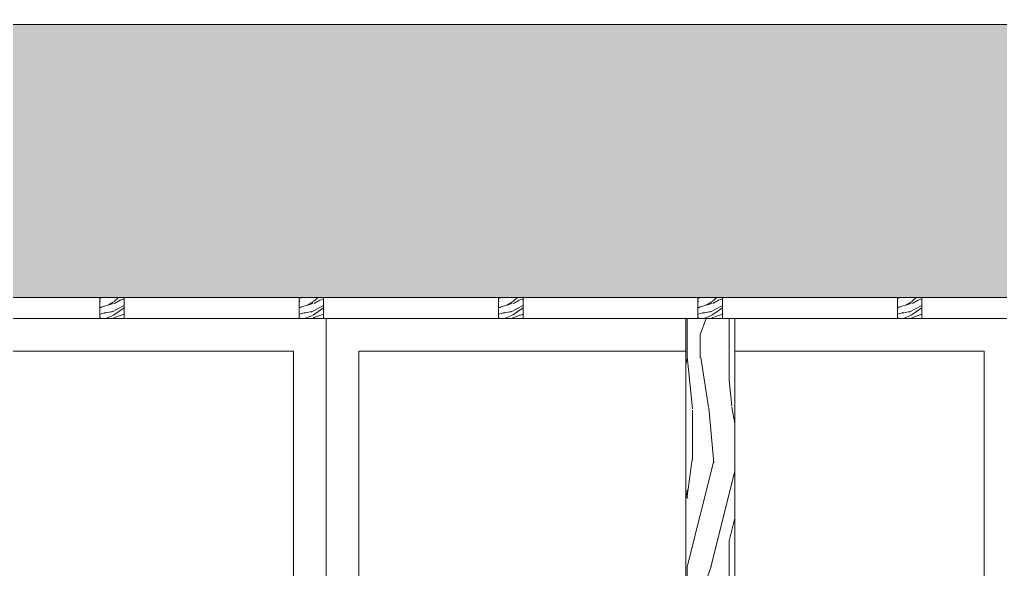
# Model space of a CAD drawing. Header units: metres. Extents: x -197 to 1099, y -24 to 14.
# Drawn here: x 709.956 to 712.956, y 1.682 to 3.365 of the extents above; entities that cross this region are included whole.
import ezdxf

# ---------------------------------------------------------------- set-up
doc = ezdxf.new("R2010")
doc.units = ezdxf.units.M
doc.header["$LTSCALE"] = 0.001
for name, color, linetype, lineweight, true_color in [('Jach-Anotaciones-CalidaddeLínea  0.13', 7, 'Continuous', 13, 0x000000), ('Jach-Anotaciones-CalidaddeLínea 0.18', 7, 'Continuous', 18, 0x000000), ('Jach-Anotaciones-Hatch-Lum50%', 9, 'Continuous', 13, 0x808080)]:
    doc.layers.add(name, color=color, linetype=linetype, lineweight=lineweight, true_color=true_color)

msp = doc.modelspace()

# ---------------------------------------------------------------- linework, layer by layer
at = {"layer": 'Jach-Anotaciones-CalidaddeLínea  0.13', "ltscale": 100}
for points in [[(706.69308, 2.45), (715.04308, 2.45), (715.04308, 0), (706.69308, 0)], [(708.78058, 2.45), (710.89308, 2.45), (710.89308, 0), (708.78058, 0)], [(710.89308, 2.45), (713.00558, 2.45), (713.00558, 0), (710.89308, 0)], [(708.88058, 2.35), (710.79308, 2.35), (710.79308, 0.1), (708.88058, 0.1)], [(710.99308, 2.35), (712.90558, 2.35), (712.90558, 0.1), (710.99308, 0.1)]]:
    msp.add_lwpolyline(points, close=True, dxfattribs=at)

# ---------------------------------------------------------------- wipeouts: each hides what was drawn before it
at = {"ltscale": 100}
msp.add_wipeout([(700.36698, 3.35), (721.54308, 3.35), (721.54308, 2.51458), (700.36698, 2.51458)], dxfattribs=at).dxf.layer = 'Jach-Anotaciones-CalidaddeLínea 0.18'

# ---------------------------------------------------------------- next in the draw order: hatches: boundary and pattern name
at = {"layer": 'Jach-Anotaciones-Hatch-Lum50%', "ltscale": 100}
h = msp.add_hatch(dxfattribs=at)
h.set_pattern_fill('218', color=256, scale=0.13, pattern_type=2)
h.set_pattern_definition([(0, (507.86525, 0.04875), (0.26, 0.13), [0.0325, -0.2275]), (0, (507.86525, 0.065), (0.26, 0.13), [0.0325, -0.0975]), (0, (507.99525, 0.08125), (0.26, 0.13), [0.0325, -0.2275]), (0, (507.80025, 0), (0.26, 0.13), [0.01625, -0.13, 0.01625, -0.0975]), (45, (507.8165, 0.0325), (0, 0.13), [0.02298097, -0.34471456]), (45, (507.80025, 0.08125), (0, 0.13), [0.016419, -0.35127653]), (45, (507.80025, 0.0975), (0, 0.13), [0.019695, -0.34800053]), (135, (507.96275, 0.0975), (1e-17, 0.13), [0.019695, -0.34800053]), (135, (507.96275, 0.08125), (1e-17, 0.13), [0.016419, -0.35127653]), (135, (507.9465, 0.0325), (1e-17, 0.13), [0.02298097, -0.34471456]), (26.56505, (507.83275, 0.0325), (-7e-12, 0.13), [0.0363361, -0.25435273]), (26.56505, (507.83275, 0.04875), (-7e-12, 0.13), [0.0363361, -0.25435273]), (26.56505, (507.76775, 0.065), (-7e-12, 0.13), [0.0363361, -0.25435273]), (26.56505, (507.76775, 0.08125), (-7e-12, 0.13), [0.0363361, -0.25435273]), (63.43495, (507.800253, 0), (7e-12, 0.13), [0.0363361, -0.54504157]), (63.43495, (507.816503, 0), (7e-12, 0.13), [0.0363361, -0.54504157]), (116.56505, (507.946503, 0), (-7e-12, 0.13), [0.0363361, -0.54504157]), (116.56505, (507.962753, 0), (-7e-12, 0.13), [0.0363361, -0.54504157]), (153.43495, (507.93025, 0.0325), (7e-12, 0.13), [0.0363361, -0.25435273]), (153.43495, (507.93025, 0.04875), (7e-12, 0.13), [0.0363361, -0.25435273]), (153.43495, (507.99525, 0.065), (7e-12, 0.13), [0.0363361, -0.25435273]), (153.43495, (507.99525, 0.08125), (7e-12, 0.13), [0.0363361, -0.25435273]), (82.874984, (507.800253, 0), (6e-14, 0.13), [0.13101166, -1.96517535]), (97.125016, (507.962753, 0), (-6e-14, 0.13), [0.13101166, -1.96517535])])
h.paths.add_polyline_path([(700.36698, 3.35), (721.54308, 3.35), (721.54308, 2.51458), (700.36698, 2.51458)])

# ---------------------------------------------------------------- next in the draw order: linework, layer by layer
at = {"layer": 'Jach-Anotaciones-CalidaddeLínea  0.13', "ltscale": 100}
for points in [[(721.54308, 3.35), (721.54308, 3.5), (721.69308, 3.5), (721.69308, 6.15), (706.04308, 6.15), (706.04308, 7.55), (700.21698, 7.55), (700.21698, 3.5), (700.36698, 3.5), (700.36698, 3.35)], [(700.36698, 3.35), (721.54308, 3.35), (721.54308, 2.51458), (700.36698, 2.51458)]]:
    msp.add_lwpolyline(points, close=True, dxfattribs=at)

# ---------------------------------------------------------------- next in the draw order: wipeouts: each hides what was drawn before it
at = {"ltscale": 100}
msp.add_wipeout([(711.99308, 2.45), (712.14308, 2.45), (712.14308, 0.30002), (711.99308, 0.30002)], dxfattribs=at).dxf.layer = 'Jach-Anotaciones-CalidaddeLínea  0.13'

# ---------------------------------------------------------------- next in the draw order: linework, layer by layer
at = {"layer": 'Jach-Anotaciones-CalidaddeLínea  0.13', "ltscale": 100}
msp.add_lwpolyline([(711.99308, 2.45), (712.14308, 2.45), (712.14308, 0.30002), (711.99308, 0.30002)], close=True, dxfattribs=at)

# ---------------------------------------------------------------- next in the draw order: wipeouts: each hides what was drawn before it
at = {"ltscale": 100}
msp.add_wipeout([(721.54308, 2.51458), (703.60308, 2.51458), (703.60308, 2.45), (721.54308, 2.45)], dxfattribs=at).dxf.layer = 'Jach-Anotaciones-CalidaddeLínea 0.18'

# ---------------------------------------------------------------- next in the draw order: hatches: boundary and pattern name
at = {"layer": 'Jach-Anotaciones-Hatch-Lum50%', "ltscale": 100}
h = msp.add_hatch(dxfattribs=at)
h.set_pattern_fill('WOOD_01', color=256, scale=0.2, angle=30, pattern_type=2)
h.set_pattern_definition([(30, (282.59632, 0.2061), (-0.1, 0.17320508), [0.04, -0.16]), (38.9726, (282.652057, 0.113569), (0.93923072707, 0.77320467243), [0.0384708, -3.8086058]), (35.7105, (282.644325, 0.122962), (1.4588472062, 1.0732025879), [0.0401996, -1.9697752]), (14.5779, (282.614325, 0.174923), (2.20525453897, 0.58038690266), [0.0601664, -5.9564754]), (23.6599, (282.58479, 0.23408), (0.1732049312, 0.1000003855), [0.0362216, -1.7748552]), (15.0686, (282.646985, 0.138354), (0.7928201585, 0.22679520083), [0.0310484, -3.0737864]), (18.6901, (282.528363, 0.203813), (0.1732050942, 0.1000000934), [0.0815844, -0.9382194]), (35.7105, (282.661057, 0.09798), (1.4588472062, 1.0732025879), [0.0200998, -1.989875]), (30, (282.61732, 0.16973), (-0.1, 0.17320508), [0.02, -0.18]), (30, (282.57068, 0.17051), (-0.1, 0.17320508), [0.06, -0.14]), (41.3099, (282.590325, 0.216492), (0.59282054, 0.573204614), [0.020396, -0.9994078]), (32.7263, (282.610004, 0.142406), (3.36410206446, 2.1732044205), [0.0420476, -4.1627116]), (22.4054, (282.621665, 0.14221), (1.4856399898, 0.6267959991), [0.0302654, -2.9962834]), (30, (282.651, 0.0714), (-0.1, 0.17320508), [0.04, -0.16]), (28.8309, (282.638684, 0.052732), (0.173205035693, 0.10000015135), [0.0980204, -9.70402]), (30, (282.56368, 0.18264), (-0.1, 0.17320508), [0.02, -0.18]), (30, (282.573, 0.2065), (-0.1, 0.17320508), [0.02, -0.18]), (30, (282.48606, 0.17708), (-0.1, 0.17320508), [0.03, -0.17]), (20.5377, (282.527827, 0.21274), (0.1732050554, 0.1000000749), [0.0608276, -1.1557248]), (30, (282.4724, 0.18074), (-0.1, 0.17320508), [0.04, -0.16]), (30, (282.54335, 0.01386), (-0.1, 0.17320508), [0.022, -0.178]), (30, (282.62668, 0.07352), (-0.1, 0.17320508), [0.02, -0.18]), (30, (282.53535, 0.02771), (-0.1, 0.17320508), [0.042, -0.158]), (35.4403, (282.617684, 0.089105), (1.63205127745, 1.17320414736), [0.04219, -4.1768144]), (30, (282.61142, 0.10396), (-0.1, 0.17320508), [0.038, -0.162]), (30, (282.51935, 0.05543), (-0.1, 0.17320508), [0.022, -0.178]), (28.8309, (282.524134, 0.0951384), (0.173205035693, 0.10000015135), [0.0980204, -9.70402]), (30, (282.53072, 0.11973), (-0.1, 0.17320508), [0.02, -0.18]), (30, (282.5104, 0.11492), (-0.1, 0.17320508), [0.02, -0.18]), (30, (282.57968, 0.15492), (-0.1, 0.17320508), [0.04, -0.16]), (30, (282.54304, 0.13839), (-0.1, 0.17320508), [0.02, -0.18]), (30, (282.4964, 0.13917), (-0.1, 0.17320508), [0.04, -0.16]), (49.6538, (282.585167, 0.093426), (1.50525647452, 1.79281940855), [0.0297322, -2.9434812]), (41.3099, (282.527722, 0.124923), (0.59282054, 0.573204614), [0.020396, -0.9994078]), (41.3099, (282.602004, 0.156263), (0.59282054, 0.573204614), [0.020396, -0.9994078]), (35.7105, (282.512043, 0.19208), (1.4588472062, 1.0732025879), [0.0200998, -1.989875]), (19.6952, (282.45135, 0.173205), (1.1392299502, 0.4267958355), [0.0223606, -2.213707]), (18.6901, (282.5624, 0.024856), (0.1732050942, 0.1000000934), [0.020396, -0.9994078]), (120, (282.58172, 0.0314), (-0.17320508, -0.1), [0, -0.2]), (16.6076, (282.489349, 0.107387), (3.34448336513, 1.00718497651), [0.043174, -4.2742308]), (41.3099, (282.581004, 0.192636), (0.59282054, 0.573204614), [0.020396, -0.9994078]), (40.3048, (282.644004, 0.083517), (0.7660257626, 0.6732043744), [0.0223606, -2.213707]), (18.6901, (282.548043, 0.129727), (0.1732050942, 0.1000000934), [0.020396, -0.9994078]), (18.6901, (282.560363, 0.148387), (0.1732050942, 0.1000000934), [0.020396, -0.9994078]), (11.5651, (282.49935, 0.090067), (0.173204928, 0.1000001815), [0.0252982, -0.6071572]), (15.9638, (282.4844, 0.159956), (0.173204888, 0.100000176), [0.0824622, -0.7421588]), (13.3008, (282.512043, 0.19208), (1.4124349312, 0.3535909199), [0.0626418, -2.025419]), (30, (282.50704, 0.20074), (-0.1, 0.17320508), [0.024, -0.176]), (15.9638, (282.57172, 0.048713), (0.173204888, 0.100000176), [0.0824622, -0.7421588]), (15.9638, (282.5474, 0.050837), (0.173204888, 0.100000176), [0.0824622, -0.7421588]), (15.9638, (282.5384, 0.066426), (0.173204888, 0.100000176), [0.0824622, -0.7421588]), (19.6952, (282.47535, 0.131636), (1.1392299502, 0.4267958355), [0.0223606, -2.213707]), (15.9638, (282.531043, 0.15917), (0.173204888, 0.100000176), [0.041231, -0.78339]), (19.6952, (282.50735, 0.07621), (1.1392299502, 0.4267958355), [0.0223606, -2.213707]), (27.6141, (282.604416, 0.116086), (0.17320494875, 0.10000020701), [0.0480416, -4.756123]), (19.6952, (282.567363, 0.136263), (1.1392299502, 0.4267958355), [0.0223606, -2.213707]), (42.5288, (282.588416, 0.143799), (0.5928204755, 0.573205008), [0.018439, -1.8254698]), (19.5626, (282.5123493, 0.06755), (2.10525436768, 0.75359234531), [0.0772788, -7.650591]), (21.8699, (282.585167, 0.093426), (0.1732050116, 0.0999999042), [0.0282842, -1.3859292]), (34.7636, (282.528402, 0.083746), (1.80525673466, 1.27320359476), [0.0481664, -2.3601524]), (30, (282.56797, 0.11121), (-0.1, 0.17320508), [0.062, -0.138]), (14.7449, (282.46235, 0.154153), (0.7928201053, 0.2267951812), [0.0228036, -2.2575472]), (20.5377, (282.581722, 0.031392), (0.1732050554, 0.1000000749), [0.0608276, -1.1557248]), (10.0169, (282.52435, 0.046765), (0.619615154, 0.1267950243), [0.0234094, -2.3175304]), (30, (282.60565, 0.22996), (-0.1, 0.17320508), [0.01, -0.19]), (30, (282.64965, 0.15375), (-0.1, 0.17320508), [0.02, -0.18]), (41.3099, (282.685645, 0.091392), (0.59282054, 0.573204614), [0.020396, -0.9994078]), (30, (282.67738, 0.10971), (-0.1, 0.17320508), [0.036, -0.164]), (13.3008, (282.622645, 0.200512), (1.4124349312, 0.3535909199), [0.0208806, -2.0671802]), (18.0207, (282.6453775, 0.1651384), (3.69100623785, 1.20698950949), [0.0368014, -6.7101288]), (120, (282.68565, 0.0914), (-0.17320508, -0.1), [0, -0.2]), (30, (282.70097, 0.10486), (-0.1, 0.17320508), [0.018, -0.182]), (30, (282.68197, 0.13777), (-0.1, 0.17320508), [0.018, -0.182]), (30, (282.67697, 0.14643), (-0.1, 0.17320508), [0.018, -0.182]), (6.0376, (282.642966, 0.205315), (1.5124342352, 0.1803870725), [0.0196978, -1.9500724]), (18.5163, (282.630966, 0.2261), (0.966040948051, 0.32676798933), [0.0183676, -13.043105]), (11.5651, (282.666966, 0.163746), (0.173204928, 0.1000001815), [0.0189736, -0.6134816]), (17.4712, (282.617966, 0.248617), (0.9660254196, 0.32679502), [0.018439, -1.8254698])])
h.paths.add_polyline_path([(710.20058, 2.51458), (710.27558, 2.51458), (710.27558, 2.45), (710.20058, 2.45)])
h = msp.add_hatch(dxfattribs=at)
h.set_pattern_fill('WOOD_01', color=256, scale=0.2, angle=30, pattern_type=2)
h.set_pattern_definition([(30, (283.20632, 0.2061), (-0.1, 0.17320508), [0.04, -0.16]), (38.9726, (283.262057, 0.113569), (0.93923072707, 0.77320467243), [0.0384708, -3.8086058]), (35.7105, (283.254325, 0.122962), (1.4588472062, 1.0732025879), [0.0401996, -1.9697752]), (14.5779, (283.224325, 0.174923), (2.20525453897, 0.58038690266), [0.0601664, -5.9564754]), (23.6599, (283.19479, 0.23408), (0.1732049312, 0.1000003855), [0.0362216, -1.7748552]), (15.0686, (283.256985, 0.138354), (0.7928201585, 0.22679520083), [0.0310484, -3.0737864]), (18.6901, (283.138363, 0.203813), (0.1732050942, 0.1000000934), [0.0815844, -0.9382194]), (35.7105, (283.271057, 0.09798), (1.4588472062, 1.0732025879), [0.0200998, -1.989875]), (30, (283.22732, 0.16973), (-0.1, 0.17320508), [0.02, -0.18]), (30, (283.18068, 0.17051), (-0.1, 0.17320508), [0.06, -0.14]), (41.3099, (283.200325, 0.216492), (0.59282054, 0.573204614), [0.020396, -0.9994078]), (32.7263, (283.220004, 0.142406), (3.36410206446, 2.1732044205), [0.0420476, -4.1627116]), (22.4054, (283.231665, 0.14221), (1.4856399898, 0.6267959991), [0.0302654, -2.9962834]), (30, (283.261, 0.0714), (-0.1, 0.17320508), [0.04, -0.16]), (28.8309, (283.248684, 0.052732), (0.173205035693, 0.10000015135), [0.0980204, -9.70402]), (30, (283.17368, 0.18264), (-0.1, 0.17320508), [0.02, -0.18]), (30, (283.183, 0.2065), (-0.1, 0.17320508), [0.02, -0.18]), (30, (283.09606, 0.17708), (-0.1, 0.17320508), [0.03, -0.17]), (20.5377, (283.137827, 0.21274), (0.1732050554, 0.1000000749), [0.0608276, -1.1557248]), (30, (283.0824, 0.18074), (-0.1, 0.17320508), [0.04, -0.16]), (30, (283.15335, 0.01386), (-0.1, 0.17320508), [0.022, -0.178]), (30, (283.23668, 0.07352), (-0.1, 0.17320508), [0.02, -0.18]), (30, (283.14535, 0.02771), (-0.1, 0.17320508), [0.042, -0.158]), (35.4403, (283.227684, 0.089105), (1.63205127745, 1.17320414736), [0.04219, -4.1768144]), (30, (283.22142, 0.10396), (-0.1, 0.17320508), [0.038, -0.162]), (30, (283.12935, 0.05543), (-0.1, 0.17320508), [0.022, -0.178]), (28.8309, (283.134134, 0.0951384), (0.173205035693, 0.10000015135), [0.0980204, -9.70402]), (30, (283.14072, 0.11973), (-0.1, 0.17320508), [0.02, -0.18]), (30, (283.1204, 0.11492), (-0.1, 0.17320508), [0.02, -0.18]), (30, (283.18968, 0.15492), (-0.1, 0.17320508), [0.04, -0.16]), (30, (283.15304, 0.13839), (-0.1, 0.17320508), [0.02, -0.18]), (30, (283.1064, 0.13917), (-0.1, 0.17320508), [0.04, -0.16]), (49.6538, (283.195167, 0.093426), (1.50525647452, 1.79281940855), [0.0297322, -2.9434812]), (41.3099, (283.137722, 0.124923), (0.59282054, 0.573204614), [0.020396, -0.9994078]), (41.3099, (283.212004, 0.156263), (0.59282054, 0.573204614), [0.020396, -0.9994078]), (35.7105, (283.122043, 0.19208), (1.4588472062, 1.0732025879), [0.0200998, -1.989875]), (19.6952, (283.06135, 0.173205), (1.1392299502, 0.4267958355), [0.0223606, -2.213707]), (18.6901, (283.1724, 0.024856), (0.1732050942, 0.1000000934), [0.020396, -0.9994078]), (120, (283.19172, 0.0314), (-0.17320508, -0.1), [0, -0.2]), (16.6076, (283.099349, 0.107387), (3.34448336513, 1.00718497651), [0.043174, -4.2742308]), (41.3099, (283.191004, 0.192636), (0.59282054, 0.573204614), [0.020396, -0.9994078]), (40.3048, (283.254004, 0.083517), (0.7660257626, 0.6732043744), [0.0223606, -2.213707]), (18.6901, (283.158043, 0.129727), (0.1732050942, 0.1000000934), [0.020396, -0.9994078]), (18.6901, (283.170363, 0.148387), (0.1732050942, 0.1000000934), [0.020396, -0.9994078]), (11.5651, (283.10935, 0.090067), (0.173204928, 0.1000001815), [0.0252982, -0.6071572]), (15.9638, (283.0944, 0.159956), (0.173204888, 0.100000176), [0.0824622, -0.7421588]), (13.3008, (283.122043, 0.19208), (1.4124349312, 0.3535909199), [0.0626418, -2.025419]), (30, (283.11704, 0.20074), (-0.1, 0.17320508), [0.024, -0.176]), (15.9638, (283.18172, 0.048713), (0.173204888, 0.100000176), [0.0824622, -0.7421588]), (15.9638, (283.1574, 0.050837), (0.173204888, 0.100000176), [0.0824622, -0.7421588]), (15.9638, (283.1484, 0.066426), (0.173204888, 0.100000176), [0.0824622, -0.7421588]), (19.6952, (283.08535, 0.131636), (1.1392299502, 0.4267958355), [0.0223606, -2.213707]), (15.9638, (283.141043, 0.15917), (0.173204888, 0.100000176), [0.041231, -0.78339]), (19.6952, (283.11735, 0.07621), (1.1392299502, 0.4267958355), [0.0223606, -2.213707]), (27.6141, (283.214416, 0.116086), (0.17320494875, 0.10000020701), [0.0480416, -4.756123]), (19.6952, (283.177363, 0.136263), (1.1392299502, 0.4267958355), [0.0223606, -2.213707]), (42.5288, (283.198416, 0.143799), (0.5928204755, 0.573205008), [0.018439, -1.8254698]), (19.5626, (283.1223493, 0.06755), (2.10525436768, 0.75359234531), [0.0772788, -7.650591]), (21.8699, (283.195167, 0.093426), (0.1732050116, 0.0999999042), [0.0282842, -1.3859292]), (34.7636, (283.138402, 0.083746), (1.80525673466, 1.27320359476), [0.0481664, -2.3601524]), (30, (283.17797, 0.11121), (-0.1, 0.17320508), [0.062, -0.138]), (14.7449, (283.07235, 0.154153), (0.7928201053, 0.2267951812), [0.0228036, -2.2575472]), (20.5377, (283.191722, 0.031392), (0.1732050554, 0.1000000749), [0.0608276, -1.1557248]), (10.0169, (283.13435, 0.046765), (0.619615154, 0.1267950243), [0.0234094, -2.3175304]), (30, (283.21565, 0.22996), (-0.1, 0.17320508), [0.01, -0.19]), (30, (283.25965, 0.15375), (-0.1, 0.17320508), [0.02, -0.18]), (41.3099, (283.295645, 0.091392), (0.59282054, 0.573204614), [0.020396, -0.9994078]), (30, (283.28738, 0.10971), (-0.1, 0.17320508), [0.036, -0.164]), (13.3008, (283.232645, 0.200512), (1.4124349312, 0.3535909199), [0.0208806, -2.0671802]), (18.0207, (283.2553775, 0.1651384), (3.69100623785, 1.20698950949), [0.0368014, -6.7101288]), (120, (283.29565, 0.0914), (-0.17320508, -0.1), [0, -0.2]), (30, (283.31097, 0.10486), (-0.1, 0.17320508), [0.018, -0.182]), (30, (283.29197, 0.13777), (-0.1, 0.17320508), [0.018, -0.182]), (30, (283.28697, 0.14643), (-0.1, 0.17320508), [0.018, -0.182]), (6.0376, (283.252966, 0.205315), (1.5124342352, 0.1803870725), [0.0196978, -1.9500724]), (18.5163, (283.240966, 0.2261), (0.966040948051, 0.32676798933), [0.0183676, -13.043105]), (11.5651, (283.276966, 0.163746), (0.173204928, 0.1000001815), [0.0189736, -0.6134816]), (17.4712, (283.227966, 0.248617), (0.9660254196, 0.32679502), [0.018439, -1.8254698])])
h.paths.add_polyline_path([(710.81058, 2.51458), (710.88558, 2.51458), (710.88558, 2.45), (710.81058, 2.45)])
h = msp.add_hatch(dxfattribs=at)
h.set_pattern_fill('WOOD_01', color=256, scale=0.2, angle=30, pattern_type=2)
h.set_pattern_definition([(30, (283.81632, 0.2061), (-0.1, 0.17320508), [0.04, -0.16]), (38.9726, (283.872057, 0.113569), (0.93923072707, 0.77320467243), [0.0384708, -3.8086058]), (35.7105, (283.864325, 0.122962), (1.4588472062, 1.0732025879), [0.0401996, -1.9697752]), (14.5779, (283.834325, 0.174923), (2.20525453897, 0.58038690266), [0.0601664, -5.9564754]), (23.6599, (283.80479, 0.23408), (0.1732049312, 0.1000003855), [0.0362216, -1.7748552]), (15.0686, (283.866985, 0.138354), (0.7928201585, 0.22679520083), [0.0310484, -3.0737864]), (18.6901, (283.748363, 0.203813), (0.1732050942, 0.1000000934), [0.0815844, -0.9382194]), (35.7105, (283.881057, 0.09798), (1.4588472062, 1.0732025879), [0.0200998, -1.989875]), (30, (283.83732, 0.16973), (-0.1, 0.17320508), [0.02, -0.18]), (30, (283.79068, 0.17051), (-0.1, 0.17320508), [0.06, -0.14]), (41.3099, (283.810325, 0.216492), (0.59282054, 0.573204614), [0.020396, -0.9994078]), (32.7263, (283.830004, 0.142406), (3.36410206446, 2.1732044205), [0.0420476, -4.1627116]), (22.4054, (283.841665, 0.14221), (1.4856399898, 0.6267959991), [0.0302654, -2.9962834]), (30, (283.871, 0.0714), (-0.1, 0.17320508), [0.04, -0.16]), (28.8309, (283.858684, 0.052732), (0.173205035693, 0.10000015135), [0.0980204, -9.70402]), (30, (283.78368, 0.18264), (-0.1, 0.17320508), [0.02, -0.18]), (30, (283.793, 0.2065), (-0.1, 0.17320508), [0.02, -0.18]), (30, (283.70606, 0.17708), (-0.1, 0.17320508), [0.03, -0.17]), (20.5377, (283.747827, 0.21274), (0.1732050554, 0.1000000749), [0.0608276, -1.1557248]), (30, (283.6924, 0.18074), (-0.1, 0.17320508), [0.04, -0.16]), (30, (283.76335, 0.01386), (-0.1, 0.17320508), [0.022, -0.178]), (30, (283.84668, 0.07352), (-0.1, 0.17320508), [0.02, -0.18]), (30, (283.75535, 0.02771), (-0.1, 0.17320508), [0.042, -0.158]), (35.4403, (283.837684, 0.089105), (1.63205127745, 1.17320414736), [0.04219, -4.1768144]), (30, (283.83142, 0.10396), (-0.1, 0.17320508), [0.038, -0.162]), (30, (283.73935, 0.05543), (-0.1, 0.17320508), [0.022, -0.178]), (28.8309, (283.744134, 0.0951384), (0.173205035693, 0.10000015135), [0.0980204, -9.70402]), (30, (283.75072, 0.11973), (-0.1, 0.17320508), [0.02, -0.18]), (30, (283.7304, 0.11492), (-0.1, 0.17320508), [0.02, -0.18]), (30, (283.79968, 0.15492), (-0.1, 0.17320508), [0.04, -0.16]), (30, (283.76304, 0.13839), (-0.1, 0.17320508), [0.02, -0.18]), (30, (283.7164, 0.13917), (-0.1, 0.17320508), [0.04, -0.16]), (49.6538, (283.805167, 0.093426), (1.50525647452, 1.79281940855), [0.0297322, -2.9434812]), (41.3099, (283.747722, 0.124923), (0.59282054, 0.573204614), [0.020396, -0.9994078]), (41.3099, (283.822004, 0.156263), (0.59282054, 0.573204614), [0.020396, -0.9994078]), (35.7105, (283.732043, 0.19208), (1.4588472062, 1.0732025879), [0.0200998, -1.989875]), (19.6952, (283.67135, 0.173205), (1.1392299502, 0.4267958355), [0.0223606, -2.213707]), (18.6901, (283.7824, 0.024856), (0.1732050942, 0.1000000934), [0.020396, -0.9994078]), (120, (283.80172, 0.0314), (-0.17320508, -0.1), [0, -0.2]), (16.6076, (283.709349, 0.107387), (3.34448336513, 1.00718497651), [0.043174, -4.2742308]), (41.3099, (283.801004, 0.192636), (0.59282054, 0.573204614), [0.020396, -0.9994078]), (40.3048, (283.864004, 0.083517), (0.7660257626, 0.6732043744), [0.0223606, -2.213707]), (18.6901, (283.768043, 0.129727), (0.1732050942, 0.1000000934), [0.020396, -0.9994078]), (18.6901, (283.780363, 0.148387), (0.1732050942, 0.1000000934), [0.020396, -0.9994078]), (11.5651, (283.71935, 0.090067), (0.173204928, 0.1000001815), [0.0252982, -0.6071572]), (15.9638, (283.7044, 0.159956), (0.173204888, 0.100000176), [0.0824622, -0.7421588]), (13.3008, (283.732043, 0.19208), (1.4124349312, 0.3535909199), [0.0626418, -2.025419]), (30, (283.72704, 0.20074), (-0.1, 0.17320508), [0.024, -0.176]), (15.9638, (283.79172, 0.048713), (0.173204888, 0.100000176), [0.0824622, -0.7421588]), (15.9638, (283.7674, 0.050837), (0.173204888, 0.100000176), [0.0824622, -0.7421588]), (15.9638, (283.7584, 0.066426), (0.173204888, 0.100000176), [0.0824622, -0.7421588]), (19.6952, (283.69535, 0.131636), (1.1392299502, 0.4267958355), [0.0223606, -2.213707]), (15.9638, (283.751043, 0.15917), (0.173204888, 0.100000176), [0.041231, -0.78339]), (19.6952, (283.72735, 0.07621), (1.1392299502, 0.4267958355), [0.0223606, -2.213707]), (27.6141, (283.824416, 0.116086), (0.17320494875, 0.10000020701), [0.0480416, -4.756123]), (19.6952, (283.787363, 0.136263), (1.1392299502, 0.4267958355), [0.0223606, -2.213707]), (42.5288, (283.808416, 0.143799), (0.5928204755, 0.573205008), [0.018439, -1.8254698]), (19.5626, (283.7323493, 0.06755), (2.10525436768, 0.75359234531), [0.0772788, -7.650591]), (21.8699, (283.805167, 0.093426), (0.1732050116, 0.0999999042), [0.0282842, -1.3859292]), (34.7636, (283.748402, 0.083746), (1.80525673466, 1.27320359476), [0.0481664, -2.3601524]), (30, (283.78797, 0.11121), (-0.1, 0.17320508), [0.062, -0.138]), (14.7449, (283.68235, 0.154153), (0.7928201053, 0.2267951812), [0.0228036, -2.2575472]), (20.5377, (283.801722, 0.031392), (0.1732050554, 0.1000000749), [0.0608276, -1.1557248]), (10.0169, (283.74435, 0.046765), (0.619615154, 0.1267950243), [0.0234094, -2.3175304]), (30, (283.82565, 0.22996), (-0.1, 0.17320508), [0.01, -0.19]), (30, (283.86965, 0.15375), (-0.1, 0.17320508), [0.02, -0.18]), (41.3099, (283.905645, 0.091392), (0.59282054, 0.573204614), [0.020396, -0.9994078]), (30, (283.89738, 0.10971), (-0.1, 0.17320508), [0.036, -0.164]), (13.3008, (283.842645, 0.200512), (1.4124349312, 0.3535909199), [0.0208806, -2.0671802]), (18.0207, (283.8653775, 0.1651384), (3.69100623785, 1.20698950949), [0.0368014, -6.7101288]), (120, (283.90565, 0.0914), (-0.17320508, -0.1), [0, -0.2]), (30, (283.92097, 0.10486), (-0.1, 0.17320508), [0.018, -0.182]), (30, (283.90197, 0.13777), (-0.1, 0.17320508), [0.018, -0.182]), (30, (283.89697, 0.14643), (-0.1, 0.17320508), [0.018, -0.182]), (6.0376, (283.862966, 0.205315), (1.5124342352, 0.1803870725), [0.0196978, -1.9500724]), (18.5163, (283.850966, 0.2261), (0.966040948051, 0.32676798933), [0.0183676, -13.043105]), (11.5651, (283.886966, 0.163746), (0.173204928, 0.1000001815), [0.0189736, -0.6134816]), (17.4712, (283.837966, 0.248617), (0.9660254196, 0.32679502), [0.018439, -1.8254698])])
h.paths.add_polyline_path([(711.42058, 2.51458), (711.49558, 2.51458), (711.49558, 2.45), (711.42058, 2.45)])
h = msp.add_hatch(dxfattribs=at)
h.set_pattern_fill('WOOD_01', color=256, scale=0.2, angle=30, pattern_type=2)
h.set_pattern_definition([(30, (284.42632, 0.2061), (-0.1, 0.17320508), [0.04, -0.16]), (38.9726, (284.482057, 0.113569), (0.93923072707, 0.77320467243), [0.0384708, -3.8086058]), (35.7105, (284.474325, 0.122962), (1.4588472062, 1.0732025879), [0.0401996, -1.9697752]), (14.5779, (284.444325, 0.174923), (2.20525453897, 0.58038690266), [0.0601664, -5.9564754]), (23.6599, (284.41479, 0.23408), (0.1732049312, 0.1000003855), [0.0362216, -1.7748552]), (15.0686, (284.476985, 0.138354), (0.7928201585, 0.22679520083), [0.0310484, -3.0737864]), (18.6901, (284.358363, 0.203813), (0.1732050942, 0.1000000934), [0.0815844, -0.9382194]), (35.7105, (284.491057, 0.09798), (1.4588472062, 1.0732025879), [0.0200998, -1.989875]), (30, (284.44732, 0.16973), (-0.1, 0.17320508), [0.02, -0.18]), (30, (284.40068, 0.17051), (-0.1, 0.17320508), [0.06, -0.14]), (41.3099, (284.420325, 0.216492), (0.59282054, 0.573204614), [0.020396, -0.9994078]), (32.7263, (284.440004, 0.142406), (3.36410206446, 2.1732044205), [0.0420476, -4.1627116]), (22.4054, (284.451665, 0.14221), (1.4856399898, 0.6267959991), [0.0302654, -2.9962834]), (30, (284.481, 0.0714), (-0.1, 0.17320508), [0.04, -0.16]), (28.8309, (284.468684, 0.052732), (0.173205035693, 0.10000015135), [0.0980204, -9.70402]), (30, (284.39368, 0.18264), (-0.1, 0.17320508), [0.02, -0.18]), (30, (284.403, 0.2065), (-0.1, 0.17320508), [0.02, -0.18]), (30, (284.31606, 0.17708), (-0.1, 0.17320508), [0.03, -0.17]), (20.5377, (284.357827, 0.21274), (0.1732050554, 0.1000000749), [0.0608276, -1.1557248]), (30, (284.3024, 0.18074), (-0.1, 0.17320508), [0.04, -0.16]), (30, (284.37335, 0.01386), (-0.1, 0.17320508), [0.022, -0.178]), (30, (284.45668, 0.07352), (-0.1, 0.17320508), [0.02, -0.18]), (30, (284.36535, 0.02771), (-0.1, 0.17320508), [0.042, -0.158]), (35.4403, (284.447684, 0.089105), (1.63205127745, 1.17320414736), [0.04219, -4.1768144]), (30, (284.44142, 0.10396), (-0.1, 0.17320508), [0.038, -0.162]), (30, (284.34935, 0.05543), (-0.1, 0.17320508), [0.022, -0.178]), (28.8309, (284.354134, 0.0951384), (0.173205035693, 0.10000015135), [0.0980204, -9.70402]), (30, (284.36072, 0.11973), (-0.1, 0.17320508), [0.02, -0.18]), (30, (284.3404, 0.11492), (-0.1, 0.17320508), [0.02, -0.18]), (30, (284.40968, 0.15492), (-0.1, 0.17320508), [0.04, -0.16]), (30, (284.37304, 0.13839), (-0.1, 0.17320508), [0.02, -0.18]), (30, (284.3264, 0.13917), (-0.1, 0.17320508), [0.04, -0.16]), (49.6538, (284.415167, 0.093426), (1.50525647452, 1.79281940855), [0.0297322, -2.9434812]), (41.3099, (284.357722, 0.124923), (0.59282054, 0.573204614), [0.020396, -0.9994078]), (41.3099, (284.432004, 0.156263), (0.59282054, 0.573204614), [0.020396, -0.9994078]), (35.7105, (284.342043, 0.19208), (1.4588472062, 1.0732025879), [0.0200998, -1.989875]), (19.6952, (284.28135, 0.173205), (1.1392299502, 0.4267958355), [0.0223606, -2.213707]), (18.6901, (284.3924, 0.024856), (0.1732050942, 0.1000000934), [0.020396, -0.9994078]), (120, (284.41172, 0.0314), (-0.17320508, -0.1), [0, -0.2]), (16.6076, (284.319349, 0.107387), (3.34448336513, 1.00718497651), [0.043174, -4.2742308]), (41.3099, (284.411004, 0.192636), (0.59282054, 0.573204614), [0.020396, -0.9994078]), (40.3048, (284.474004, 0.083517), (0.7660257626, 0.6732043744), [0.0223606, -2.213707]), (18.6901, (284.378043, 0.129727), (0.1732050942, 0.1000000934), [0.020396, -0.9994078]), (18.6901, (284.390363, 0.148387), (0.1732050942, 0.1000000934), [0.020396, -0.9994078]), (11.5651, (284.32935, 0.090067), (0.173204928, 0.1000001815), [0.0252982, -0.6071572]), (15.9638, (284.3144, 0.159956), (0.173204888, 0.100000176), [0.0824622, -0.7421588]), (13.3008, (284.342043, 0.19208), (1.4124349312, 0.3535909199), [0.0626418, -2.025419]), (30, (284.33704, 0.20074), (-0.1, 0.17320508), [0.024, -0.176]), (15.9638, (284.40172, 0.048713), (0.173204888, 0.100000176), [0.0824622, -0.7421588]), (15.9638, (284.3774, 0.050837), (0.173204888, 0.100000176), [0.0824622, -0.7421588]), (15.9638, (284.3684, 0.066426), (0.173204888, 0.100000176), [0.0824622, -0.7421588]), (19.6952, (284.30535, 0.131636), (1.1392299502, 0.4267958355), [0.0223606, -2.213707]), (15.9638, (284.361043, 0.15917), (0.173204888, 0.100000176), [0.041231, -0.78339]), (19.6952, (284.33735, 0.07621), (1.1392299502, 0.4267958355), [0.0223606, -2.213707]), (27.6141, (284.434416, 0.116086), (0.17320494875, 0.10000020701), [0.0480416, -4.756123]), (19.6952, (284.397363, 0.136263), (1.1392299502, 0.4267958355), [0.0223606, -2.213707]), (42.5288, (284.418416, 0.143799), (0.5928204755, 0.573205008), [0.018439, -1.8254698]), (19.5626, (284.3423493, 0.06755), (2.10525436768, 0.75359234531), [0.0772788, -7.650591]), (21.8699, (284.415167, 0.093426), (0.1732050116, 0.0999999042), [0.0282842, -1.3859292]), (34.7636, (284.358402, 0.083746), (1.80525673466, 1.27320359476), [0.0481664, -2.3601524]), (30, (284.39797, 0.11121), (-0.1, 0.17320508), [0.062, -0.138]), (14.7449, (284.29235, 0.154153), (0.7928201053, 0.2267951812), [0.0228036, -2.2575472]), (20.5377, (284.411722, 0.031392), (0.1732050554, 0.1000000749), [0.0608276, -1.1557248]), (10.0169, (284.35435, 0.046765), (0.619615154, 0.1267950243), [0.0234094, -2.3175304]), (30, (284.43565, 0.22996), (-0.1, 0.17320508), [0.01, -0.19]), (30, (284.47965, 0.15375), (-0.1, 0.17320508), [0.02, -0.18]), (41.3099, (284.515645, 0.091392), (0.59282054, 0.573204614), [0.020396, -0.9994078]), (30, (284.50738, 0.10971), (-0.1, 0.17320508), [0.036, -0.164]), (13.3008, (284.452645, 0.200512), (1.4124349312, 0.3535909199), [0.0208806, -2.0671802]), (18.0207, (284.4753775, 0.1651384), (3.69100623785, 1.20698950949), [0.0368014, -6.7101288]), (120, (284.51565, 0.0914), (-0.17320508, -0.1), [0, -0.2]), (30, (284.53097, 0.10486), (-0.1, 0.17320508), [0.018, -0.182]), (30, (284.51197, 0.13777), (-0.1, 0.17320508), [0.018, -0.182]), (30, (284.50697, 0.14643), (-0.1, 0.17320508), [0.018, -0.182]), (6.0376, (284.472966, 0.205315), (1.5124342352, 0.1803870725), [0.0196978, -1.9500724]), (18.5163, (284.460966, 0.2261), (0.966040948051, 0.32676798933), [0.0183676, -13.043105]), (11.5651, (284.496966, 0.163746), (0.173204928, 0.1000001815), [0.0189736, -0.6134816]), (17.4712, (284.447966, 0.248617), (0.9660254196, 0.32679502), [0.018439, -1.8254698])])
h.paths.add_polyline_path([(712.03058, 2.51458), (712.10558, 2.51458), (712.10558, 2.45), (712.03058, 2.45)])
h = msp.add_hatch(dxfattribs=at)
h.set_pattern_fill('WOOD_01', color=256, scale=0.2, angle=30, pattern_type=2)
h.set_pattern_definition([(30, (285.03632, 0.2061), (-0.1, 0.17320508), [0.04, -0.16]), (38.9726, (285.092057, 0.113569), (0.93923072707, 0.77320467243), [0.0384708, -3.8086058]), (35.7105, (285.084325, 0.122962), (1.4588472062, 1.0732025879), [0.0401996, -1.9697752]), (14.5779, (285.054325, 0.174923), (2.20525453897, 0.58038690266), [0.0601664, -5.9564754]), (23.6599, (285.02479, 0.23408), (0.1732049312, 0.1000003855), [0.0362216, -1.7748552]), (15.0686, (285.086985, 0.138354), (0.7928201585, 0.22679520083), [0.0310484, -3.0737864]), (18.6901, (284.968363, 0.203813), (0.1732050942, 0.1000000934), [0.0815844, -0.9382194]), (35.7105, (285.101057, 0.09798), (1.4588472062, 1.0732025879), [0.0200998, -1.989875]), (30, (285.05732, 0.16973), (-0.1, 0.17320508), [0.02, -0.18]), (30, (285.01068, 0.17051), (-0.1, 0.17320508), [0.06, -0.14]), (41.3099, (285.030325, 0.216492), (0.59282054, 0.573204614), [0.020396, -0.9994078]), (32.7263, (285.050004, 0.142406), (3.36410206446, 2.1732044205), [0.0420476, -4.1627116]), (22.4054, (285.061665, 0.14221), (1.4856399898, 0.6267959991), [0.0302654, -2.9962834]), (30, (285.091, 0.0714), (-0.1, 0.17320508), [0.04, -0.16]), (28.8309, (285.078684, 0.052732), (0.173205035693, 0.10000015135), [0.0980204, -9.70402]), (30, (285.00368, 0.18264), (-0.1, 0.17320508), [0.02, -0.18]), (30, (285.013, 0.2065), (-0.1, 0.17320508), [0.02, -0.18]), (30, (284.92606, 0.17708), (-0.1, 0.17320508), [0.03, -0.17]), (20.5377, (284.967827, 0.21274), (0.1732050554, 0.1000000749), [0.0608276, -1.1557248]), (30, (284.9124, 0.18074), (-0.1, 0.17320508), [0.04, -0.16]), (30, (284.98335, 0.01386), (-0.1, 0.17320508), [0.022, -0.178]), (30, (285.06668, 0.07352), (-0.1, 0.17320508), [0.02, -0.18]), (30, (284.97535, 0.02771), (-0.1, 0.17320508), [0.042, -0.158]), (35.4403, (285.057684, 0.089105), (1.63205127745, 1.17320414736), [0.04219, -4.1768144]), (30, (285.05142, 0.10396), (-0.1, 0.17320508), [0.038, -0.162]), (30, (284.95935, 0.05543), (-0.1, 0.17320508), [0.022, -0.178]), (28.8309, (284.964134, 0.0951384), (0.173205035693, 0.10000015135), [0.0980204, -9.70402]), (30, (284.97072, 0.11973), (-0.1, 0.17320508), [0.02, -0.18]), (30, (284.9504, 0.11492), (-0.1, 0.17320508), [0.02, -0.18]), (30, (285.01968, 0.15492), (-0.1, 0.17320508), [0.04, -0.16]), (30, (284.98304, 0.13839), (-0.1, 0.17320508), [0.02, -0.18]), (30, (284.9364, 0.13917), (-0.1, 0.17320508), [0.04, -0.16]), (49.6538, (285.025167, 0.093426), (1.50525647452, 1.79281940855), [0.0297322, -2.9434812]), (41.3099, (284.967722, 0.124923), (0.59282054, 0.573204614), [0.020396, -0.9994078]), (41.3099, (285.042004, 0.156263), (0.59282054, 0.573204614), [0.020396, -0.9994078]), (35.7105, (284.952043, 0.19208), (1.4588472062, 1.0732025879), [0.0200998, -1.989875]), (19.6952, (284.89135, 0.173205), (1.1392299502, 0.4267958355), [0.0223606, -2.213707]), (18.6901, (285.0024, 0.024856), (0.1732050942, 0.1000000934), [0.020396, -0.9994078]), (120, (285.02172, 0.0314), (-0.17320508, -0.1), [0, -0.2]), (16.6076, (284.929349, 0.107387), (3.34448336513, 1.00718497651), [0.043174, -4.2742308]), (41.3099, (285.021004, 0.192636), (0.59282054, 0.573204614), [0.020396, -0.9994078]), (40.3048, (285.084004, 0.083517), (0.7660257626, 0.6732043744), [0.0223606, -2.213707]), (18.6901, (284.988043, 0.129727), (0.1732050942, 0.1000000934), [0.020396, -0.9994078]), (18.6901, (285.000363, 0.148387), (0.1732050942, 0.1000000934), [0.020396, -0.9994078]), (11.5651, (284.93935, 0.090067), (0.173204928, 0.1000001815), [0.0252982, -0.6071572]), (15.9638, (284.9244, 0.159956), (0.173204888, 0.100000176), [0.0824622, -0.7421588]), (13.3008, (284.952043, 0.19208), (1.4124349312, 0.3535909199), [0.0626418, -2.025419]), (30, (284.94704, 0.20074), (-0.1, 0.17320508), [0.024, -0.176]), (15.9638, (285.01172, 0.048713), (0.173204888, 0.100000176), [0.0824622, -0.7421588]), (15.9638, (284.9874, 0.050837), (0.173204888, 0.100000176), [0.0824622, -0.7421588]), (15.9638, (284.9784, 0.066426), (0.173204888, 0.100000176), [0.0824622, -0.7421588]), (19.6952, (284.91535, 0.131636), (1.1392299502, 0.4267958355), [0.0223606, -2.213707]), (15.9638, (284.971043, 0.15917), (0.173204888, 0.100000176), [0.041231, -0.78339]), (19.6952, (284.94735, 0.07621), (1.1392299502, 0.4267958355), [0.0223606, -2.213707]), (27.6141, (285.044416, 0.116086), (0.17320494875, 0.10000020701), [0.0480416, -4.756123]), (19.6952, (285.007363, 0.136263), (1.1392299502, 0.4267958355), [0.0223606, -2.213707]), (42.5288, (285.028416, 0.143799), (0.5928204755, 0.573205008), [0.018439, -1.8254698]), (19.5626, (284.9523493, 0.06755), (2.10525436768, 0.75359234531), [0.0772788, -7.650591]), (21.8699, (285.025167, 0.093426), (0.1732050116, 0.0999999042), [0.0282842, -1.3859292]), (34.7636, (284.968402, 0.083746), (1.80525673466, 1.27320359476), [0.0481664, -2.3601524]), (30, (285.00797, 0.11121), (-0.1, 0.17320508), [0.062, -0.138]), (14.7449, (284.90235, 0.154153), (0.7928201053, 0.2267951812), [0.0228036, -2.2575472]), (20.5377, (285.021722, 0.031392), (0.1732050554, 0.1000000749), [0.0608276, -1.1557248]), (10.0169, (284.96435, 0.046765), (0.619615154, 0.1267950243), [0.0234094, -2.3175304]), (30, (285.04565, 0.22996), (-0.1, 0.17320508), [0.01, -0.19]), (30, (285.08965, 0.15375), (-0.1, 0.17320508), [0.02, -0.18]), (41.3099, (285.125645, 0.091392), (0.59282054, 0.573204614), [0.020396, -0.9994078]), (30, (285.11738, 0.10971), (-0.1, 0.17320508), [0.036, -0.164]), (13.3008, (285.062645, 0.200512), (1.4124349312, 0.3535909199), [0.0208806, -2.0671802]), (18.0207, (285.0853775, 0.1651384), (3.69100623785, 1.20698950949), [0.0368014, -6.7101288]), (120, (285.12565, 0.0914), (-0.17320508, -0.1), [0, -0.2]), (30, (285.14097, 0.10486), (-0.1, 0.17320508), [0.018, -0.182]), (30, (285.12197, 0.13777), (-0.1, 0.17320508), [0.018, -0.182]), (30, (285.11697, 0.14643), (-0.1, 0.17320508), [0.018, -0.182]), (6.0376, (285.082966, 0.205315), (1.5124342352, 0.1803870725), [0.0196978, -1.9500724]), (18.5163, (285.070966, 0.2261), (0.966040948051, 0.32676798933), [0.0183676, -13.043105]), (11.5651, (285.106966, 0.163746), (0.173204928, 0.1000001815), [0.0189736, -0.6134816]), (17.4712, (285.057966, 0.248617), (0.9660254196, 0.32679502), [0.018439, -1.8254698])])
h.paths.add_polyline_path([(712.64058, 2.51458), (712.71558, 2.51458), (712.71558, 2.45), (712.64058, 2.45)])
h = msp.add_hatch(dxfattribs=at)
h.set_pattern_fill('WOOD_01', color=256, scale=0.8, angle=90, pattern_type=2)
h.set_pattern_definition([(90, (513.2275, 0.568), (-0.8, 5e-17), [0.16, -0.64]), (98.9726, (513.659503, 0.576), (-0.7999981005, 4.8000000235), [0.1538832, -15.2344232]), (95.7105, (513.6115, 0.568), (-0.799988406, 7.20000014), [0.1607984, -7.8791008]), (74.5779, (513.371503, 0.568), (2.399989871, 8.7999996156), [0.2406656, -23.8259016]), (83.6599, (513.1075, 0.584), (-1.634e-06, 0.800000253), [0.1448864, -7.0994208]), (75.0686, (513.563503, 0.608), (0.799998696, 3.199999993), [0.1241936, -12.2951456]), (78.6901, (513.0995, 0.328), (-3e-07, 0.80000023), [0.3263376, -3.7528776]), (95.7105, (513.7315, 0.576), (-0.799988406, 7.20000014), [0.0803992, -7.9595]), (90, (513.3955, 0.568), (-0.8, 5e-17), [0.08, -0.72]), (90, (513.2995, 0.408), (-0.8, 5e-17), [0.24, -0.56]), (101.3099, (513.1795, 0.568), (-0.79999795, 3.19999982), [0.081584, -3.9976312]), (92.7263, (513.475503, 0.488), (-0.799996814, 16.000000236), [0.1681904, -16.6508464]), (82.4054, (513.499503, 0.528), (0.799994947, 6.399999886), [0.1210616, -11.9851336]), (90, (513.8035, 0.488), (-0.8, 5e-17), [0.16, -0.64]), (88.8309, (513.843503, 0.408), (-6.144e-07, 0.8000001466), [0.3920816, -38.81608]), (90, (513.2435, 0.408), (-0.8, 5e-17), [0.08, -0.72]), (90, (513.1795, 0.488), (-0.8, 5e-17), [0.08, -0.72]), (90, (513.1075, 0.128), (-0.8, 5e-17), [0.12, -0.68]), (80.5377, (513.0675, 0.344), (-3.1e-07, 0.80000006), [0.2433104, -4.6228992]), (90, (513.0675, 0.088), (-0.8, 5e-17), [0.16, -0.64]), (90, (513.7875, 0), (-0.8, 5e-17), [0.088, -0.712]), (90, (513.7475, 0.408), (-0.8, 5e-17), [0.08, -0.72]), (90, (513.7235, 0), (-0.8, 5e-17), [0.168, -0.632]), (95.4403, (513.675503, 0.408), (-0.799995827, 7.999999761), [0.16876, -16.7072576]), (90, (513.6115, 0.416), (-0.8, 5e-17), [0.152, -0.648]), (90, (513.5955, 0), (-0.8, 5e-17), [0.088, -0.712]), (88.8309, (513.467503, 0.096), (-6.144e-07, 0.8000001466), [0.3920816, -38.81608]), (90, (513.3955, 0.168), (-0.8, 5e-17), [0.08, -0.72]), (90, (513.3715, 0.088), (-0.8, 5e-17), [0.08, -0.72]), (90, (513.3715, 0.408), (-0.8, 5e-17), [0.16, -0.64]), (90, (513.3555, 0.248), (-0.8, 5e-17), [0.08, -0.72]), (90, (513.2595, 0.088), (-0.8, 5e-17), [0.16, -0.64]), (109.6538, (513.595503, 0.304), (-3.19999566, 8.800000202), [0.1189288, -11.7739248]), (101.3099, (513.3715, 0.168), (-0.79999795, 3.19999982), [0.081584, -3.9976312]), (101.3099, (513.4115, 0.488), (-0.79999795, 3.19999982), [0.081584, -3.9976312]), (95.7105, (513.1075, 0.248), (-0.799988406, 7.20000014), [0.0803992, -7.9595]), (79.6952, (513.0515, 0), (0.799995757, 4.799999982), [0.0894424, -8.854828]), (78.6901, (513.7875, 0.088), (-3e-07, 0.80000023), [0.081584, -3.9976312]), (180, (513.8035, 0.168), (-1e-16, -0.8), [0, -0.8]), (76.6076, (513.355503, 0), (3.1999756264, 13.60000018), [0.172696, -17.0969232]), (101.3099, (513.2435, 0.488), (-0.79999795, 3.19999982), [0.081584, -3.9976312]), (100.3048, (513.7475, 0.488), (-0.799996835, 3.99999983), [0.0894424, -8.854828]), (78.6901, (513.3955, 0.248), (-3e-07, 0.80000023), [0.081584, -3.9976312]), (78.6901, (513.3555, 0.328), (-3e-07, 0.80000023), [0.081584, -3.9976312]), (71.5651, (513.4355, 0), (-9.3e-07, 0.79999983), [0.1011928, -2.4286288]), (75.9638, (513.1635, 0.088), (-1e-06, 0.79999968), [0.3298488, -2.9686352]), (73.3008, (513.1075, 0.248), (1.599994986, 5.599999966), [0.2505672, -8.101676]), (90, (513.0675, 0.248), (-0.8, 5e-17), [0.096, -0.704]), (75.9638, (513.7235, 0.168), (-1e-06, 0.79999968), [0.3298488, -2.9686352]), (75.9638, (513.6675, 0.088), (-1e-06, 0.79999968), [0.3298488, -2.9686352]), (75.9638, (513.5955, 0.088), (-1e-06, 0.79999968), [0.3298488, -2.9686352]), (79.6952, (513.2435, 0), (0.799995757, 4.799999982), [0.0894424, -8.854828]), (75.9638, (513.2595, 0.248), (-1e-06, 0.79999968), [0.164924, -3.13356]), (79.6952, (513.4995, 0), (0.799995757, 4.799999982), [0.0894424, -8.854828]), (87.6141, (513.555503, 0.416), (-9.81e-07, 0.799999957), [0.1921664, -19.024492]), (79.6952, (513.4115, 0.328), (0.799995757, 4.799999982), [0.0894424, -8.854828]), (102.5288, (513.4275, 0.416), (-0.799999443, 3.200000383), [0.073756, -7.3018792]), (79.5626, (513.539503, 0), (1.5999882748, 8.799999746), [0.3091152, -30.602364]), (81.8699, (513.5955, 0.304), (1.93e-07, 0.79999957), [0.1131368, -5.5437168]), (94.7636, (513.5155, 0.088), (-0.79999316, 8.79999996), [0.1926656, -9.4406096]), (90, (513.4995, 0.28), (-0.8, 5e-17), [0.248, -0.552]), (74.7449, (513.1395, 0), (0.799998657, 3.19999977), [0.0912144, -9.0301888]), (80.5377, (513.8035, 0.168), (-3.1e-07, 0.80000006), [0.2433104, -4.6228992]), (70.0169, (513.6355, 0), (0.79999946, 2.399999904), [0.0936376, -9.2701216]), (90, (513.1635, 0.648), (-0.8, 5e-17), [0.04, -0.76]), (90, (513.5155, 0.648), (-0.8, 5e-17), [0.08, -0.72]), (101.3099, (513.8035, 0.648), (-0.79999795, 3.19999982), [0.081584, -3.9976312]), (90, (513.7235, 0.656), (-0.8, 5e-17), [0.144, -0.656]), (73.3008, (513.2995, 0.648), (1.599994986, 5.599999966), [0.0835224, -8.2687208]), (78.0207, (513.467503, 0.656), (3.2008781664, 15.199999689), [0.1472056, -26.8405152]), (180, (513.8035, 0.648), (-1e-16, -0.8), [0, -0.8]), (90, (513.7875, 0.728), (-0.8, 5e-17), [0.072, -0.728]), (90, (513.6355, 0.728), (-0.8, 5e-17), [0.072, -0.728]), (90, (513.5955, 0.728), (-0.8, 5e-17), [0.072, -0.728]), (66.0376, (513.3235, 0.728), (2.39998932, 5.600000022), [0.0787912, -7.8002896]), (78.5163, (513.227503, 0.728), (0.8001243765, 3.9999999871), [0.0734704, -52.17242]), (71.5651, (513.5155, 0.728), (-9.3e-07, 0.79999983), [0.0758944, -2.4539264]), (77.4712, (513.1235, 0.728), (0.799999682, 4.000000256), [0.073756, -7.3018792])])
h.paths.add_polyline_path([(711.99308, 2.45), (712.14308, 2.45), (712.14308, 0.30002), (711.99308, 0.30002)])

# ---------------------------------------------------------------- next in the draw order: linework, layer by layer
at = {"layer": 'Jach-Anotaciones-CalidaddeLínea  0.13', "ltscale": 100}
for points in [[(721.54308, 2.51458), (703.60308, 2.51458), (703.60308, 2.45), (721.54308, 2.45)], [(710.20058, 2.51458), (710.27558, 2.51458), (710.27558, 2.45), (710.20058, 2.45)], [(710.81058, 2.51458), (710.88558, 2.51458), (710.88558, 2.45), (710.81058, 2.45)], [(711.42058, 2.51458), (711.49558, 2.51458), (711.49558, 2.45), (711.42058, 2.45)], [(712.03058, 2.51458), (712.10558, 2.51458), (712.10558, 2.45), (712.03058, 2.45)], [(712.64058, 2.51458), (712.71558, 2.51458), (712.71558, 2.45), (712.64058, 2.45)]]:
    msp.add_lwpolyline(points, close=True, dxfattribs=at)

doc.saveas('drawing.dxf')
